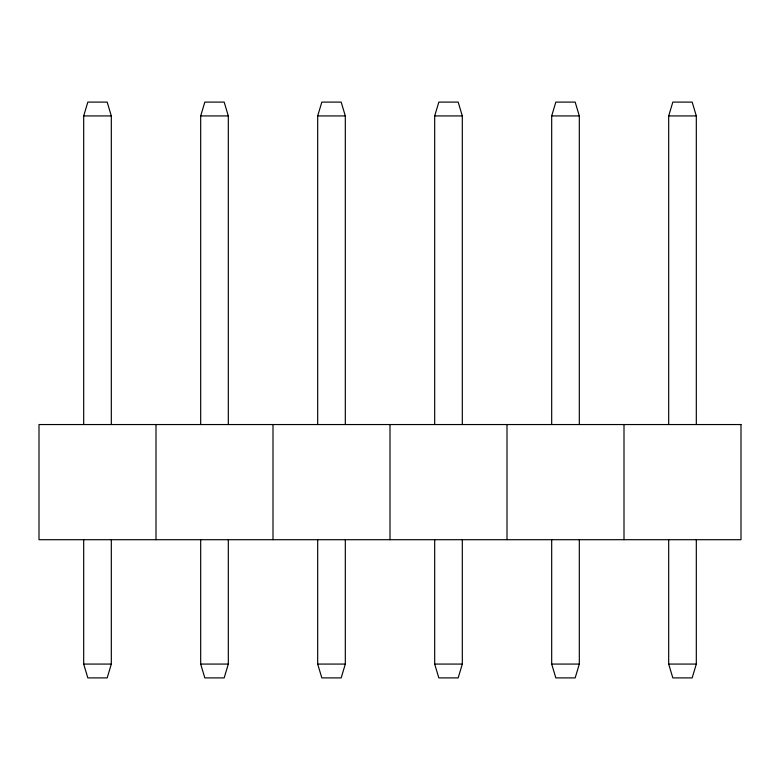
<?xml version="1.0" encoding="UTF-8"?>
<svg xmlns="http://www.w3.org/2000/svg" width="780" height="780" viewBox="0 0 780 780"><rect width="100%" height="100%" fill="white"/><g stroke="black" fill="none" stroke-linecap="round" stroke-linejoin="round"><path stroke-width="1.17" d="M83.684 424.544L83.684 115.928L87.828 102.102L107.172 102.102L111.316 115.928L111.316 424.544M200.684 424.544L200.684 115.928L204.828 102.102L224.172 102.102L228.316 115.928L228.316 424.544M111.316 539.701L111.316 664.072L107.172 677.898L87.828 677.898L83.684 664.072L83.684 539.701M317.684 424.544L317.684 115.928L321.828 102.102L341.172 102.102L345.316 115.928L345.316 424.544M228.316 539.701L228.316 664.072L224.172 677.898L204.828 677.898L200.684 664.072L200.684 539.701M434.684 424.544L434.684 115.928L438.828 102.102L458.172 102.102L462.316 115.928L462.316 424.544M345.316 539.701L345.316 664.072L341.172 677.898L321.828 677.898L317.684 664.072L317.684 539.701M551.684 424.544L551.684 115.928L555.828 102.102L575.172 102.102L579.316 115.928L579.316 424.544M462.316 539.701L462.316 664.072L458.172 677.898L438.828 677.898L434.684 664.072L434.684 539.701M668.684 424.544L668.684 115.928L672.828 102.102L692.172 102.102L696.316 115.928L696.316 424.544M579.316 539.701L579.316 664.072L575.172 677.898L555.828 677.898L551.684 664.072L551.684 539.701M696.316 539.701L696.316 664.072L692.172 677.898L672.828 677.898L668.684 664.072L668.684 539.701M83.684 115.928L111.316 115.928M200.684 115.928L228.316 115.928M317.684 115.928L345.316 115.928M434.684 115.928L462.316 115.928M551.684 115.928L579.316 115.928M668.684 115.928L696.316 115.928M83.684 664.072L111.316 664.072M200.684 664.072L228.316 664.072M317.684 664.072L345.316 664.072M434.684 664.072L462.316 664.072M551.684 664.072L579.316 664.072M668.684 664.072L696.316 664.072M624 424.544L624 539.701M507 424.544L507 539.701M390 424.544L390 539.701M273 424.544L273 539.701M156 424.544L156 539.701M741 424.544L39 424.544L39 539.701L741 539.701L741 424.544"/></g></svg>
